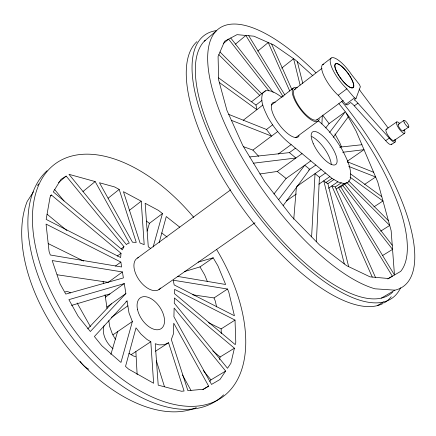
<?xml version="1.0" encoding="UTF-8"?>
<svg xmlns="http://www.w3.org/2000/svg" width="436" height="436" viewBox="0 0 436 436"><rect width="100%" height="100%" fill="white"/><g stroke="black" fill="none" stroke-linecap="round" stroke-linejoin="round"><path stroke-width="0.65" d="M316.394 241.767L319.414 177.25L325.496 173.016M321.915 123.9L322.324 115.12M311.609 236.873L315.026 173.648L319.414 177.25M293.76 219.177L296.42 186.684M121.012 253.278L120.647 257.523L46.162 219.395L50.069 197.077L51.361 194.979L121.012 253.278L117.257 256.079M234.41 348.19L230.867 363.297L227.51 368.284L174.253 303.129L174.378 297.946L234.41 348.19L220.131 356.964L219.472 359.596M159.173 242.65L166.269 216.545L179.801 227.216M132.364 321.534L120.963 362.447L101.806 345.732L94.394 336.521L127.067 300.944L129.007 312.961L132.364 321.534L112.891 334.87M153.145 246.972L162.465 213.547L158.486 210.408L145.155 203.285L148.284 246.847L150.867 248.564M110.891 354.408L117.573 331.665M147.123 231.124L149.406 223.368L162.465 213.547M355.972 98.574L360.365 86.742A8.949 2.611 54.1 0 1 359.569 84.748L351.46 74.469A22.132 6.638 53.6 0 0 330.466 59.018A22.132 6.638 53.6 0 0 345.862 87.794L354.506 97.936A9.374 2.867 54.2 0 1 355.58 98.351L355.972 98.574L354.228 99.866A9.363 2.883 54.2 0 1 357.929 103.207L389.31 138.125A8.693 2.589 55 0 0 395.31 139.444M33.463 191.807L27.157 201.492A138.108 80.949 54.5 0 0 69.22 349.552A138.108 80.949 54.5 0 0 196.314 407.638M37.534 185.556L38.613 183.905M225.657 371.041L219.973 379.489L211.536 384.432L173.92 316.743L174.133 308.056L225.657 371.041L210.959 379.887L209.858 381.478M283.16 205.541L309.745 169.321L304.742 165.222L278.626 199.666M333.197 137.378L348.228 116.908M329.6 132.446L345.181 111.894L329.076 123.622L325.725 127.901M273.955 193.998L286.109 178.482L310.841 160.884M125.879 293.537L90.356 331.502L78.218 316.411L68.877 299.652L124.287 283.58L125.879 293.537L106.842 307.064M87.707 328.875L111.42 303.816M123.971 246.732L122.309 249.839L53.274 191.884L60.986 179.376L66.185 176.09L123.971 246.732L121.306 248.722M204.299 41.197L216.049 31.13M58.484 182.58L66.185 176.09M223.417 43.513L228.617 39.131L268.941 90.846M50.347 195.829L51.361 194.979M235.451 44.15L245.86 35.458L283.204 96.819M82.965 191.546L95.157 181.561L129.29 243.081L127.644 243.528L126.413 244.601L68.97 174.324L95.157 181.561M257.747 51.116L268.249 42.532L289.738 90.993M108.166 198.189L119.186 189.409L136.245 242.4L132.5 242.209L99.463 182.755L114.515 186.913L119.186 189.409M281.678 68.141L293.592 58.713L300.104 85.075M251.746 101.61L265.486 90.835M219.341 82.508L256.875 109.681L255.97 105.054L261.932 100.411M243.266 120.232L262.864 105.032M129.176 210.501L141.215 201.181L123.443 191.682L140.065 243.01L144.18 244.656L141.215 201.181M322.744 64.577L331.246 58.015M271.366 105.016L293.226 88.165M294.311 89.609L322.024 68.288M259.731 95.353L218.856 54.658M228.731 114.379L266.494 129.465L272.587 124.865M243.37 146.632L252.896 150.093L277.667 131.541M323.779 64.179A22.002 6.823 53.6 0 0 323.703 75.319A22.002 6.823 53.6 0 0 337.126 94.29L338.232 95.233L346.958 88.748M115.431 266.074L120.848 262.08L46.058 224.077L49.05 251.289L50.303 254.995L121.633 266.99L120.848 262.08M316.814 119.856L343.279 100.356M295.641 137.645L317.828 121.333M338.232 95.233L345.759 104.351L354.506 97.936M278.212 154.072L291.15 144.589L331.981 178.384L338.532 182.166L343.982 183.54L347.977 182.471L350.293 179.103C352.13 168.765 346.833 158.917 342.331 149.973C335.845 138.97 327.976 128.62 317.991 120.565M137.493 258.036L230.753 189.774M122.429 271.955L52.184 260.548L60.097 283.891L65.776 294.087L123.383 277.923L122.429 271.955L108.232 282.315L57.16 274.773M249.735 156.938L289.379 152.627L295.488 148.18M345.759 104.351A9.32 2.943 54.2 0 1 347.247 104.978L350.582 102.536A9.336 2.916 54.2 0 1 354.288 105.855L357.929 103.207M259.867 173.991L277.274 171.452L302.039 153.603M105.408 297.161L124.287 283.58M308.65 170.095L315.838 165.021M125.988 301.701L127.067 300.944M296.965 186.303L321.109 169.386M111.36 317.386L127.852 305.849M386.176 129.279L396.689 121.944M158.917 289.58L255.016 222.742M286.305 200.98L296.36 193.982M398.242 124.336L403.861 120.434M318.841 184.21L329.834 176.607M184.335 271.601L199.988 266.908L213.166 257.796L217.891 265.807L225.63 284.479L177.507 276.386M354.288 105.855L385.653 140.648L389.31 138.125M344.293 263.916L323.763 180.809L325.91 182.57L331.981 178.384M403.126 130.876L408.761 127.001M325.91 182.57L327.888 183.692L333.954 179.523M394.106 140.528L404.679 133.269M391.463 144.534L395.103 142.043M328.477 188.243L337.895 181.801M372.246 277.056L331.84 185.938L335.235 186.968L341.268 182.858M336.161 189.028L344.402 183.425M387.795 278.947L392.367 276.211L338.391 187.513L340.799 186.853L346.778 182.788M364.627 184.384L375.641 177L348.707 166.421M192.69 294.791L214.032 297.941L227.516 289.03L228.786 292.087L234.41 315.757L174.171 284.926L173.234 280.212L227.516 289.03M131.143 354.681L150.802 341.72L146.905 339.404L141.024 334.145L136.01 327.867L125.524 366.431L128.576 369.096L153.63 383.26L150.802 341.72M373.925 206.882L382.982 200.98L350.135 177.201M155.45 351.258L168.547 342.75L184.085 391.021L181.507 391.261L158.214 385.162L155.238 343.721L158.993 344.865L164.328 344.723L168.547 342.75M208.441 322.607L221.161 328.886L235.02 320.084L235.794 342.276L235.238 344.636L174.487 293.641L174.591 289.384L235.02 320.084M380.683 231.145L389.708 225.439L347.061 182.809M382.377 255.654L392.553 249.387L342.734 185.491M202.86 389.588L208.659 386.122L173.757 323.223L173.484 333.753L171.321 339.508L187.894 390.672L203.285 389.266L208.659 386.122M381.407 298.082L394.869 290.163A158.513 58.293 54.5 0 0 341.726 101.381M377.227 305.658L383.538 301.963M71.542 305.407L109.948 293.897M198.151 262.156L213.166 257.796M253.534 163.189L295.935 158.001L289.379 152.627M342.701 152.278L364.006 149.673L347.378 161.211L347.89 162.465M339.568 147.161L361.907 144.73M394.869 290.163L375.025 288.812A158.513 58.293 54.5 0 1 212.572 90.105A158.513 58.293 54.5 0 1 315.909 72.801M135.591 356.604L133.389 355.978L128.92 353.4M231.423 120.347L271.563 136.114L266.494 129.465M347.476 161.816L373.625 172.264M48.391 243.68L83.663 261.077M282.021 97.244C277.034 94.116 271.862 89.729 265.573 90.764L262.848 92.857C259.545 101.108 264.423 109.774 267.84 117.17C273.808 127.655 281.476 137.291 291.15 144.589M218.594 77.848L255.97 105.054M350.571 173.91L381.783 196.631M146.425 221.057L149.406 223.368M161.761 232.949L167.113 237.102M277.274 171.452L286.109 178.482M47.066 214.19L66.888 230.546M212.779 350.898L220.131 356.964M312.928 75.815L295.412 59.977L273.841 45.006L253.926 36.193L237.031 34.651L224.605 41.262L218.082 56.462L218.643 79.935L226.933 110.395L242.776 145.499L264.984 182.014L291.482 216.316L319.593 245.032L346.576 265.655L370.066 276.86L388.405 278.506L400.679 271.394A145.401 53.377 54.5 0 0 401.038 212.348C387.609 172.454 365.172 136.261 338.897 103.605M220 51.988L261.731 93.794M348.664 180.886L388.405 220.698M258.701 156.333L252.896 150.093M54.56 189.437L64.038 200.974M203.231 370.475L210.959 379.887M230.758 37.987L273.192 92.443M344.554 184.014L392.237 245.201M322.842 115.431L329.076 123.622M388.122 127.971L361.444 92.514A8.938 2.627 54.1 0 1 359.226 89.102M248.733 35.719L284.822 94.966M340.799 186.853L394.482 274.985L391.141 230.649L377.75 181.965L356.13 131.16L346.173 113.202M199.988 266.908L204.642 274.854L207.411 281.661M115.36 339.263L112.27 333.763L109.654 326.384L108.804 320.596M77.118 302.998L90.41 326.629M182.477 374.955L190.973 390.389M334.962 133.906L339.791 142.757L341.562 147.063M271.606 44.02L292.006 89.843M335.235 186.968L375.461 277.345M214.032 297.941L215.27 300.982L216.605 306.879M156.377 360.795L164.481 386.71M297.347 61.727L302.791 83.461M327.888 183.692L348.664 266.652M103.109 281.275L103.468 283.743M105.049 294.66L107.033 308.405M135.869 351.569L137.144 374.633M221.161 328.886L221.259 333.584M391.85 143.913A8.671 2.616 55 0 1 385.653 140.648M394.417 139.667A6.883 2.049 55 0 1 388.487 136.141A6.883 2.049 55 0 1 387.064 129.236M404.139 129.628A6.927 1.978 55 0 1 402.673 132.686A6.927 1.978 55 0 1 396.618 124.102A6.927 1.978 55 0 1 399.883 123.595M403.224 130.5A4.104 1.172 55 0 1 399.665 128.195A4.104 1.172 55 0 1 398.924 124.271M88.726 369.238A17.723 11.598 56.5 0 1 81.041 362.534M80.764 362.153A17.723 11.598 56.5 0 1 80.224 361.379M65.155 291.957A6.981 4.464 52.9 0 1 70.474 292.954M319.277 118.848A20.666 7.15 53.5 0 1 299.298 107.812A20.666 7.15 53.5 0 1 297.259 87.778M317.435 119.322A18.868 6.529 53.5 0 1 299.93 107.583A18.868 6.529 53.5 0 1 295.831 88.917M113.033 348.675A17.353 10.818 56.3 0 1 104.084 325.665M216.681 249.605A143.499 81.772 54.5 0 1 173.152 404.21A143.499 81.772 54.5 0 1 33.038 207.285A143.499 81.772 54.5 0 1 193.791 217.433M223.614 394.831A142.986 82.246 54.5 0 1 74.649 340.718A142.986 82.246 54.5 0 1 47.083 170.71M160.557 288.011A19.08 10.775 54.5 0 1 139.395 280.343A19.08 10.775 54.5 0 1 138.534 257.567M392.694 292.098A157.156 60.075 54.5 0 1 254.809 207.83A157.156 60.075 54.5 0 1 205.252 40.254M311.844 136.572A19.909 7.238 54.5 0 1 331.251 164.645M400.651 287.749A161.505 61.776 54.5 0 1 248.836 203.394A161.505 61.776 54.5 0 1 216.131 30.651M383.07 303.483A160.851 62.621 54.5 0 1 241.261 206.479A160.851 62.621 54.5 0 1 196.925 41.638M391.228 296.725A160.851 62.621 54.5 0 1 384.252 302.829M299.107 135.732A21.26 7.875 53.4 0 1 278.408 123.524A21.26 7.875 53.4 0 1 275.312 102.16M404.096 122.124A4.12 1.145 55 0 0 408.499 127.154A4.12 1.145 55 0 0 406.325 121.884A4.12 1.145 55 0 0 404.096 122.124M336.821 71.918A14.753 4.42 53.6 0 0 353.067 87.761A14.753 4.42 53.6 0 0 343.306 67.814A14.753 4.42 53.6 0 0 336.821 71.918M336.216 70.954A14.759 4.425 53.6 0 0 352.56 87.74A14.759 4.425 53.6 0 0 343.748 68.31A14.759 4.425 53.6 0 0 336.216 70.954M137.531 309.598A18.601 10.856 56.1 0 0 160.519 329.027A18.601 10.856 56.1 0 0 154.333 300.982A18.601 10.856 56.1 0 0 137.531 309.598M313.157 143.34A19.991 7.129 54.5 0 0 335.622 164.601A19.991 7.129 54.5 0 0 323.648 136.79A19.991 7.129 54.5 0 0 313.157 143.34"/></g></svg>
